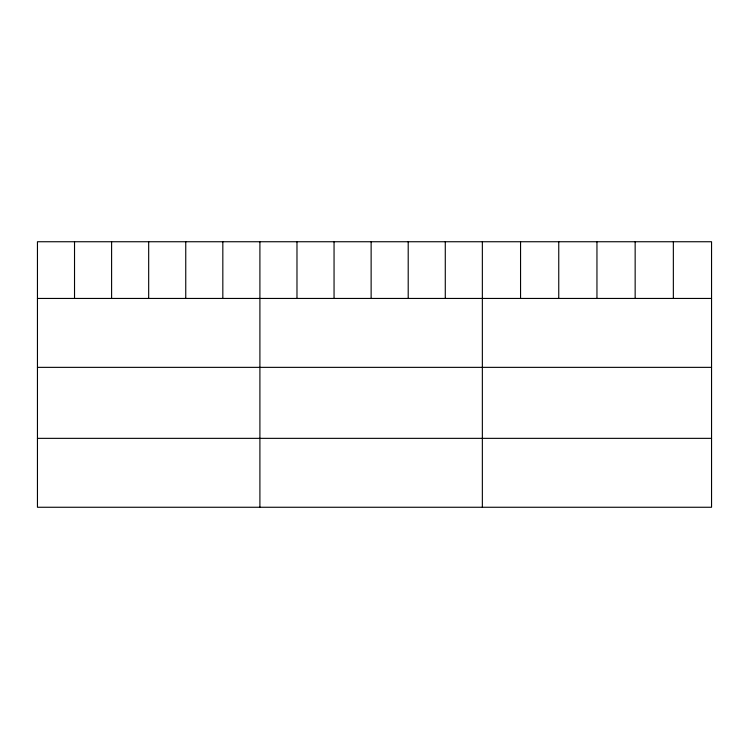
<?xml version="1.0" encoding="UTF-8"?>
<svg xmlns="http://www.w3.org/2000/svg" width="749" height="749" viewBox="0 0 749 749"><rect width="100%" height="100%" fill="white"/><g stroke="black" fill="none" stroke-linecap="round" stroke-linejoin="round"><path stroke-width="1.12" d="M711.55 298.448L711.55 507.26L37.45 507.26L37.45 241.74L711.55 241.74L711.55 298.448L37.45 298.448M37.45 367.356L711.55 367.356M37.45 438.352L711.55 438.352M673.351 241.74L673.351 298.448M635.152 241.74L635.152 298.448M596.953 241.74L596.953 298.448M558.754 241.74L558.754 298.448M520.555 241.74L520.555 298.448M482.356 241.74L482.356 507.26M445.281 241.74L445.281 298.448M408.205 241.74L408.205 298.448M371.13 241.74L371.13 298.448M334.054 241.74L334.054 298.448M296.978 241.74L296.978 298.448M259.903 241.74L259.903 507.26M222.828 241.74L222.828 298.448M185.752 241.74L185.752 298.448M148.677 241.74L148.677 298.448M111.601 241.74L111.601 298.448M74.525 241.74L74.525 298.448"/></g></svg>
